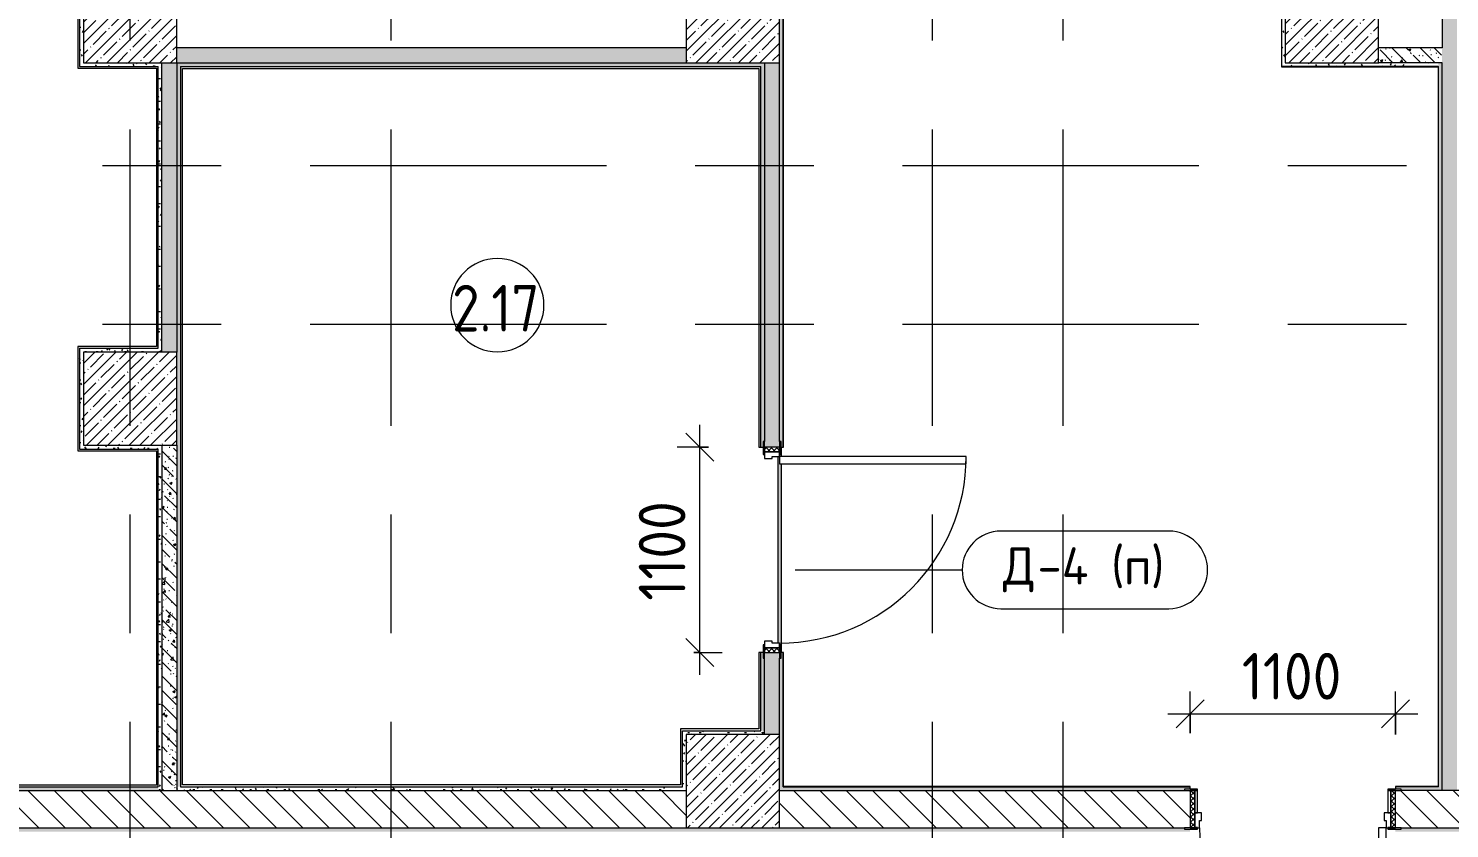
# Model space of a CAD drawing. Header units: millimetres. Extents: x 35363 to 232034, y -8553 to 29000.
# Drawn here: x 70016 to 77630, y 18596 to 22884 of the extents above; entities that cross this region are included whole.
import ezdxf

# ---------------------------------------------------------------- set-up
doc = ezdxf.new("R2010")
doc.units = ezdxf.units.MM
doc.linetypes.add('Осевая', pattern=[3175, 635, -476.25, 1587.5, -476.25])
for name, color, linetype, lineweight in [('A-ANNO-DIMS', 7, 'Continuous', 9), ('A-ANNO-DIMS-100', 7, 'Continuous', 9), ('A-AREA-IDEN', 7, 'Continuous', 9), ('A-DOOR', 7, 'Continuous', 9), ('A-DOOR-FRAM-2', 7, 'Continuous', 9), ('A-DOOR-IDEN', 7, 'Continuous', 9), ('A-WALL', 7, 'Continuous', 9), ('I-WALL', 7, 'Continuous', 9), ('S-COLS', 7, 'Continuous', 9), ('Ограждение', 7, 'Continuous', 9), ('Оси-2', 7, 'Осевая', 9), ('Поручни', 7, 'Continuous', 9)]:
    doc.layers.add(name, color=color, linetype=linetype, lineweight=lineweight)
for name, color, linetype, lineweight, true_color in [('A-DOOR-1', 1, 'Continuous', 9, 0xff0000), ('A-DOOR-2', 1, 'Continuous', 13, 0xff0000), ('A-DOOR-FRAM-1', 1, 'Continuous', 13, 0xff0000), ('A-WALL-1', 7, 'Continuous', 9, 0x3c3c3c), ('A-WALL-FNSH-1', 7, 'Continuous', 9, 0x3c3c3c)]:
    doc.layers.add(name, color=color, linetype=linetype, lineweight=lineweight, true_color=true_color)
doc.styles.add('GOST Common', font='GOST_Common.ttf', dxfattribs={"height": 200})
doc.styles.add('GOST Common_1', font='GOST_Common.ttf', dxfattribs={"width": 0.9, "height": 250})
doc.styles.add('ISOCPEUR', font='isocpeur.ttf', dxfattribs={"width": 0.9, "height": 250})
doc.dimstyles.new('ISO-2_5_0_9К_БОЛЬШОЙ', dxfattribs={"dimscale": 304.8, "dimtxt": 248.995294, "dimasz": 0.492126, "dimexe": 0.393701, "dimexo": 0.984252, "dimgap": 0, "dimtad": 1, "dimdec": 0, "dimrnd": 10, "dimzin": 0, "dimdsep": 46, "dimtxsty": 'ISOCPEUR', "dimblk1": 'OBLIQUE', "dimblk2": 'OBLIQUE', "dimsah": 1, "dimcen": 0.09, "dimdle": 0.393701, "dimazin": 0, "dimtfac": 1, "dimtdec": 4, "dimtix": 1, "dimtmove": 0, "dimatfit": 3, "dimfxl": 1, "dimtvp": 1, "dimtolj": 1, "dimtzin": 0, "dimarcsym": 2})
pattern_1 = [(135, (0, 0), (-75.43415, -75.43415), [106.68, -17.78, 3.556, -17.78]), (135, (0, 75.39), (-75.43415, -75.43415), []), (50, (0, 0), (127.52922, -11.15758), [13.335, -146.685]), (355, (0, 0), (-24.66966, 133.74002), [10.668, -117.348]), (100.451, (10.63, -0.93), (102.85973, 122.58178), [11.333, -124.663]), (46.184, (0, 35.56), (189.75516, -29.43036), [20.002, -220.027]), (96.636, (15.81, 33.1), (166.1822, 173.1996), [17, -186.995]), (351.184, (0, 35.56), (166.18393, 173.19757), [16.002, -176.022]), (21, (17.78, 26.67), (106.13027, -71.58603), [13.335, -146.685]), (326, (17.78, 26.67), (43.26188, 128.93175), [10.668, -117.348]), (71.451, (26.62, 20.7), (149.39198, 57.34505), [11.333, -124.663]), (37.5, (0, 0), (2.162228, 59.188357), [3.353, -112.573, 3.353, -115.773, -117.793]), (37.5, (0, 0), (2.162228, 59.188357), [-235.052, 3.353, -114.44]), (7.5, (0, 0), (46.773857, 70.12615), [3.353, -64.567, 3.353, -109.906, -44.894]), (7.5, (0, 0), (46.773857, 70.12615), [-181.178, 3.353, -41.542]), (327.5, (-39.65, 0), (94.91367, -4.010093), [3.353, -41.097, 3.353, -135.331, -184.023]), (327.5, (-39.65, 0), (94.91367, -4.010093), [-183.134, 3.353, -180.67]), (317.5, (-57.43, 0), (103.69057, 17.79882), [3.353, -54.432, 3.353, -88.748, -130.683]), (317.5, (-57.43, 0), (103.69057, 17.79882), [-149.885, 3.353, -127.33])]
pattern_2 = [(0, (0, 0), (121.92, 30.48), [10.058, -81.382, 10.058, -81.382, -487.68]), (0, (0, 0), (121.92, 30.48), [-182.88, 10.058, -172.822, 10.058, -81.382, -213.36]), (0, (0, 0), (121.92, 30.48), [-457.2, 10.058, -50.902, 10.058, -142.342]), (120, (45.72, 15.24), (-87.356454, 90.345817), [10.058, -81.382, 10.058, -81.382, -487.68]), (120, (45.72, 15.24), (-87.356454, 90.345817), [-182.88, 10.058, -172.822, 10.058, -81.382, -213.36]), (120, (45.72, 15.24), (-87.356454, 90.345817), [-457.2, 10.058, -50.902, 10.058, -142.342]), (240, (60.96, 76.2), (-34.563546, -120.825817), [10.058, -81.382, 10.058, -81.382, -487.68]), (240, (60.96, 76.2), (-34.563546, -120.825817), [-182.88, 10.058, -172.822, 10.058, -81.382, -213.36]), (240, (60.96, 76.2), (-34.563546, -120.825817), [-457.2, 10.058, -50.902, 10.058, -142.342])]

# ---------------------------------------------------------------- blocks, each defined once
blk = doc.blocks.new('BSC_Колонна _Прямоугольная - 500х500-V24-План заполнения и маркировки дверных проемов 2 этажа в осях 12-23')
at = {"layer": 'S-COLS'}
h = blk.add_hatch(dxfattribs=at)
h.set_pattern_fill('FP_33', color=256, style=0, pattern_type=2)
h.set_pattern_definition([(45, (-77000, -22950), (-57.02463, 57.02463), []), (45, (-76942.975, -22950), (-57.02463, 57.02463), [100.806, -20.161, 3.353, -16.808])])
h.paths.add_polyline_path([(-250, -250), (250, -250), (250, 250), (-250, 250)])
for p, q in [((250, 250), (-250, 250)), ((-250, 250), (-250, -250)), ((250, -250), (250, 250)), ((-250, -250), (250, -250))]:
    blk.add_line(p, q, dxfattribs=at)
blk = doc.blocks.new('BSC_Колонна _Прямоугольная - 500х500-V25-План заполнения и маркировки дверных проемов 2 этажа в осях 12-23')
at = {"layer": 'S-COLS'}
h = blk.add_hatch(dxfattribs=at)
h.set_pattern_fill('FP_34', color=256, style=0, pattern_type=2)
h.set_pattern_definition([(45, (-73790, -22950), (-57.02463, 57.02463), []), (45, (-73732.975, -22950), (-57.02463, 57.02463), [100.806, -20.161, 3.353, -16.808])])
h.paths.add_polyline_path([(-250, -250), (250, -250), (250, 250), (-250, 250)])
for p, q in [((250, 250), (-250, 250)), ((-250, 250), (-250, -250)), ((250, -250), (250, 250)), ((-250, -250), (250, -250))]:
    blk.add_line(p, q, dxfattribs=at)
blk = doc.blocks.new('BSC_Колонна _Прямоугольная - 500х500-V26-План заполнения и маркировки дверных проемов 2 этажа в осях 12-23')
at = {"layer": 'S-COLS'}
h = blk.add_hatch(dxfattribs=at)
h.set_pattern_fill('FP_35', color=256, style=0, pattern_type=2)
h.set_pattern_definition([(45, (-70560, -22950), (-57.02463, 57.02463), []), (45, (-70502.975, -22950), (-57.02463, 57.02463), [100.806, -20.161, 3.353, -16.808])])
h.paths.add_polyline_path([(-250, -250), (250, -250), (250, 250), (-250, 250), (-250, -245.4)])
for p, q in [((250, 250), (-250, 250)), ((-250, 250), (-250, -250)), ((250, -250), (250, 250)), ((-250, -250), (250, -250))]:
    blk.add_line(p, q, dxfattribs=at)
blk = doc.blocks.new('110_Дверь_СКБ_1Ст_Внутренняя1 - Д-4 1100x2100h_су мгн-32375332-План заполнения и маркировки дверных проемов 2 этажа в осях 12-23')
at = {"layer": 'A-DOOR'}
h = blk.add_hatch(dxfattribs=at)
h.set_pattern_fill('FP_40', color=256, style=0, pattern_type=2)
h.set_pattern_definition([(135, (1751.41, 164.685), (-14.14214, -14.14214), []), (225, (1751.41, 164.685), (14.14214, -14.14214), [])])
h.paths.add_polyline_path([(562.5, 100), (537.5, 100), (537.5, -100), (562.5, -100)])
at = {"layer": 'A-DOOR-FRAM-2'}
h = blk.add_hatch(dxfattribs=at)
h.set_pattern_fill('FP_41', color=256, style=0, pattern_type=2)
h.set_pattern_definition([(45, (-371.384, 164.685), (-14.1421, 14.1421), []), (135, (-371.384, 164.685), (-14.1421, -14.1421), [])])
h.paths.add_polyline_path([(-512.5, 100), (-537.5, 100), (-537.5, -100), (-512.5, -100)])
at = {"layer": 'A-DOOR-1'}
blk.add_arc((-487.5, 100), 1000, 360, 90, dxfattribs=at)
at = {"layer": 'A-DOOR-2'}
for p, q in [((-487.5, 1100), (-487.5, 100)), ((-447.5, 1100), (-487.5, 1100)), ((-447.5, 100), (-447.5, 1100)), ((-487.5, 100), (-447.5, 100))]:
    blk.add_line(p, q, dxfattribs=at)
at = {"layer": 'A-DOOR-FRAM-1'}
for p, q in [((-497.5, 108), (-567.5, 108)), ((-567.5, 108), (-567.5, 100)), ((-567.5, 100), (-497.5, 100)), ((-512.5, 100), (-537.5, 100)), ((-537.5, 100), (-537.5, -100)), ((-487.5, 100), (-512.5, 100)), ((-512.5, 100), (-512.5, 20)), ((-512.5, -100), (-512.5, 100)), ((-497.5, 100), (-512.5, 100)), ((-512.5, 100), (-512.5, 99)), ((-512.5, 99), (-497.5, 99)), ((-497.5, 100), (-497.5, 108)), ((-497.5, 99), (-497.5, 100)), ((-487.5, 60), (-487.5, 100)), ((512.5, 100), (512.5, 60)), ((537.5, 100), (512.5, 100)), ((592.5, 108), (522.5, 108)), ((522.5, 108), (522.5, 100)), ((537.5, 100), (522.5, 100)), ((522.5, 100), (522.5, 99)), ((522.5, 100), (592.5, 100)), ((522.5, 99), (537.5, 99)), ((537.5, 20), (537.5, 100)), ((562.5, 100), (537.5, 100)), ((537.5, 100), (537.5, -100)), ((537.5, 99), (537.5, 100)), ((562.5, -100), (562.5, 100)), ((592.5, 100), (592.5, 108)), ((-512.5, 20), (-477.5, 20)), ((-497.5, 20), (-512.5, 20)), ((-512.5, 20), (-512.5, -100)), ((-497.5, -100), (-497.5, 20)), ((-477.5, 60), (-487.5, 60)), ((-477.5, 20), (-477.5, 60)), ((512.5, 60), (502.5, 60)), ((502.5, 60), (502.5, 20)), ((502.5, 20), (537.5, 20)), ((537.5, 20), (522.5, 20)), ((522.5, 20), (522.5, -100)), ((537.5, -100), (537.5, 20)), ((-497.5, -100), (-567.5, -100)), ((-567.5, -100), (-567.5, -108)), ((-567.5, -108), (-497.5, -108)), ((-537.5, -100), (-512.5, -100)), ((-512.5, -100), (-497.5, -100)), ((-497.5, -108), (-497.5, -100)), ((522.5, -100), (537.5, -100)), ((592.5, -100), (522.5, -100)), ((522.5, -100), (522.5, -108)), ((522.5, -108), (592.5, -108)), ((537.5, -100), (562.5, -100)), ((592.5, -108), (592.5, -100))]:
    blk.add_line(p, q, dxfattribs=at)
blk = doc.blocks.new('110_Дверь_СКБ_1Ст_Внутренняя1 - Д-4 1100x2100h_су мгн-32391219-План заполнения и маркировки дверных проемов 2 этажа в осях 12-23')
at = {"layer": 'A-DOOR'}
h = blk.add_hatch(dxfattribs=at)
h.set_pattern_fill('FP_38', color=256, style=0, pattern_type=2)
h.set_pattern_definition([(135, (1751.41, 104.685), (-14.14214, -14.14214), []), (225, (1751.41, 104.685), (14.14214, -14.14214), [])])
h.paths.add_polyline_path([(562.5, 40), (537.5, 40), (537.5, -40), (562.5, -40)])
at = {"layer": 'A-DOOR-FRAM-2'}
h = blk.add_hatch(dxfattribs=at)
h.set_pattern_fill('FP_39', color=256, style=0, pattern_type=2)
h.set_pattern_definition([(45, (-371.384, 104.685), (-14.1421, 14.1421), []), (135, (-371.384, 104.685), (-14.1421, -14.1421), [])])
h.paths.add_polyline_path([(-512.5, 40), (-537.5, 40), (-537.5, -40), (-512.5, -40)])
at = {"layer": 'A-DOOR-1'}
blk.add_arc((-487.5, 40), 1000, 360, 90, dxfattribs=at)
at = {"layer": 'A-DOOR-2'}
for p, q in [((-487.5, 1040), (-487.5, 40)), ((-447.5, 1040), (-487.5, 1040)), ((-447.5, 40), (-447.5, 1040)), ((-487.5, 40), (-447.5, 40))]:
    blk.add_line(p, q, dxfattribs=at)
at = {"layer": 'A-DOOR-FRAM-1'}
for p, q in [((-497.5, 48), (-567.5, 48)), ((-567.5, 48), (-567.5, 40)), ((-567.5, 40), (-497.5, 40)), ((-512.5, 40), (-537.5, 40)), ((-537.5, 40), (-537.5, -40)), ((-487.5, 40), (-512.5, 40)), ((-512.5, 40), (-512.5, -40)), ((-512.5, -40), (-512.5, 40)), ((-497.5, 40), (-512.5, 40)), ((-512.5, 40), (-512.5, 39)), ((-512.5, 39), (-497.5, 39)), ((-497.5, 40), (-497.5, 48)), ((-497.5, 39), (-497.5, 40)), ((-487.5, 0), (-487.5, 40)), ((-477.5, 0), (-487.5, 0)), ((-477.5, -40), (-477.5, 0)), ((512.5, 0), (502.5, 0)), ((502.5, 0), (502.5, -40)), ((512.5, 40), (512.5, 0)), ((537.5, 40), (512.5, 40)), ((592.5, 48), (522.5, 48)), ((522.5, 48), (522.5, 40)), ((537.5, 40), (522.5, 40)), ((522.5, 40), (522.5, 39)), ((522.5, 40), (592.5, 40)), ((522.5, 39), (537.5, 39)), ((537.5, -40), (537.5, 40)), ((562.5, 40), (537.5, 40)), ((537.5, 40), (537.5, -40)), ((537.5, 39), (537.5, 40)), ((562.5, -40), (562.5, 40)), ((592.5, 40), (592.5, 48)), ((-497.5, -40), (-567.5, -40)), ((-567.5, -40), (-567.5, -48)), ((-567.5, -48), (-497.5, -48)), ((-537.5, -40), (-512.5, -40)), ((-497.5, -39), (-512.5, -39)), ((-512.5, -39), (-512.5, -40)), ((-512.5, -40), (-477.5, -40)), ((-512.5, -40), (-497.5, -40)), ((-497.5, -40), (-497.5, -39)), ((-497.5, -48), (-497.5, -40)), ((502.5, -40), (537.5, -40)), ((537.5, -39), (522.5, -39)), ((522.5, -39), (522.5, -40)), ((522.5, -40), (537.5, -40)), ((592.5, -40), (522.5, -40)), ((522.5, -40), (522.5, -48)), ((522.5, -48), (592.5, -48)), ((537.5, -40), (537.5, -39)), ((537.5, -40), (562.5, -40)), ((592.5, -48), (592.5, -40))]:
    blk.add_line(p, q, dxfattribs=at)
blk = doc.blocks.new('BSC_Колонна _Прямоугольная - 500х500-V37-План заполнения и маркировки дверных проемов 2 этажа в осях 12-23')
at = {"layer": 'S-COLS'}
h = blk.add_hatch(dxfattribs=at)
h.set_pattern_fill('FP_49', color=256, style=0, pattern_type=2)
h.set_pattern_definition([(45, (-70560, -20900), (-57.02463, 57.02463), []), (45, (-70502.975, -20900), (-57.02463, 57.02463), [100.806, -20.161, 3.353, -16.808])])
h.paths.add_polyline_path([(-250, -250), (250, -250), (250, 250), (-250, 250), (-250, -21.7)])
for p, q in [((250, 250), (-250, 250)), ((-250, 250), (-250, -250)), ((250, -250), (250, 250)), ((-250, -250), (250, -250))]:
    blk.add_line(p, q, dxfattribs=at)
blk = doc.blocks.new('BSC_Колонна _Прямоугольная - 500х500-V39-План заполнения и маркировки дверных проемов 2 этажа в осях 12-23')
at = {"layer": 'S-COLS'}
h = blk.add_hatch(dxfattribs=at)
h.set_pattern_fill('FP_52', color=256, style=0, pattern_type=2)
h.set_pattern_definition([(45, (-73790, -18850), (-57.02463, 57.02463), []), (45, (-73732.975, -18850), (-57.02463, 57.02463), [100.806, -20.161, 3.353, -16.808])])
h.paths.add_polyline_path([(-250, -250), (250, -250), (250, 250), (-250, 250), (-250, 202)])
for p, q in [((250, 250), (-250, 250)), ((-250, 250), (-250, -250)), ((250, -250), (250, 250)), ((-250, -250), (250, -250))]:
    blk.add_line(p, q, dxfattribs=at)
blk = doc.blocks.new('Ограждение - Ограждение-32874522-План заполнения и маркировки дверных проемов 2 этажа в осях 12-23')
at = {"layer": 'Ограждение'}
h = blk.add_hatch(color=256, dxfattribs=at)
h.paths.add_polyline_path([(74050, 19540), (74050, 20550), (74040, 20550), (74040, 20590), (74030, 20590), (74030, 19590), (74040, 19590), (74040, 19580), (74048, 19580), (74048, 19540)])
h.paths.add_polyline_path([(74050, 20590), (74050, 20640), (74048, 20640), (74048, 20600), (74040, 20600), (74040, 20590), (74048, 20590)])
at = {"layer": 'Поручни'}
for p, q in [((74050, 20590), (74050, 20640)), ((74030, 20590), (74030, 19590)), ((74050, 19540), (74050, 20550))]:
    blk.add_line(p, q, dxfattribs=at)
blk = doc.blocks.new('М_двери - Типоразмер_рамка-25223575-План заполнения и маркировки дверных проемов 2 этажа в осях 12-23')
at = {"layer": 'A-DOOR-IDEN'}
for p, q in [((4.496, 2.08), (-4.496, 2.08)), ((-4.496, -2.08), (4.496, -2.08))]:
    blk.add_line(p, q, dxfattribs=at)
for centre, start, end in [((-4.496, 0), 90, 270), ((4.496, 0), 270, 90)]:
    blk.add_arc(centre, 2.08, start, end, dxfattribs=at)
blk = doc.blocks.new('DIMBLOCK42-План заполнения и маркировки дверных проемов 2 этажа в осях 12-23')
at = {"layer": 'A-ANNO-DIMS-100'}
for p, q in [((76240, 19108), (76240, 19330.8)), ((77340, 19100), (77340, 19330.8)), ((76120, 19210.8), (77460, 19210.8)), ((76240, 19210.8), (76240, 19108)), ((77340, 19210.8), (77340, 19100))]:
    blk.add_line(p, q, dxfattribs=at)
at = {"layer": 'A-ANNO-DIMS-100', "lineweight": 20}
for p, q in [((76240, 19210.8), (76315, 19285.8)), ((77340, 19210.8), (77415, 19285.8)), ((76240, 19210.8), (76165, 19135.8)), ((77340, 19210.8), (77265, 19135.8))]:
    blk.add_line(p, q, dxfattribs=at)
at = {"layer": 'A-ANNO-DIMS-100', "color": 0, "insert": (76517.1, 19537.4), "char_height": 250, "width": 655.049, "attachment_point": 1, "line_spacing_factor": 1.149209, "style": 'ISOCPEUR'}
blk.add_mtext('1100', dxfattribs=at)
blk = doc.blocks.new('_Oblique')
at = {"color": 0, "linetype": 'ByBlock', "lineweight": -2}
blk.add_line((-0.5, -0.5), (0.5, 0.5), dxfattribs=at)
blk = doc.blocks.new('DIMBLOCK45-План заполнения и маркировки дверных проемов 2 этажа в осях 12-23')
at = {"layer": 'A-ANNO-DIMS-100', "lineweight": 20}
for p, q in [((73612.2, 20640), (73537.2, 20715)), ((73612.2, 20640), (73687.2, 20565)), ((73612.2, 19540), (73537.2, 19615)), ((73612.2, 19540), (73687.2, 19465))]:
    blk.add_line(p, q, dxfattribs=at)
at = {"layer": 'A-ANNO-DIMS-100'}
for p, q in [((73612.2, 19420), (73612.2, 20760)), ((73660, 20640), (73492.2, 20640)), ((73612.2, 20640), (73660, 20640)), ((73580, 19540), (73732.2, 19540)), ((73612.2, 19540), (73580, 19540))]:
    blk.add_line(p, q, dxfattribs=at)
at = {"layer": 'A-ANNO-DIMS-100', "color": 0, "insert": (73285.6, 19817.1), "char_height": 250, "width": 655.049, "attachment_point": 1, "rotation": 90, "line_spacing_factor": 1.149209, "style": 'ISOCPEUR'}
blk.add_mtext('1100', dxfattribs=at)
blk = doc.blocks.new('Марка_Помещения - Номер-25198446-План заполнения и маркировки дверных проемов 2 этажа в осях 12-23')
at = {"layer": 'A-AREA-IDEN'}
for start, end in [(360, 180), (180, 360)]:
    blk.add_arc((0, 0), 2.5, start, end, dxfattribs=at)

msp = doc.modelspace()

# ---------------------------------------------------------------- hatches: boundary and pattern name
at = {"layer": 'I-WALL'}
h = msp.add_hatch(dxfattribs=at)
h.set_pattern_fill('FP_58', color=256, style=0, pattern_type=2)
h.set_pattern_definition(pattern_2)
h.paths.add_polyline_path([(74060, 18800), (74060, 19540), (74048, 19540), (74048, 19510), (74040, 19510), (74040, 18800)])
h.paths.add_polyline_path([(74048, 20640), (74060, 20640), (74060, 25200), (74048, 25200), (74048, 25170), (74040, 25170), (74040, 20670), (74048, 20670)])
h.paths.add_polyline_path([(74048, 26300), (74060, 26300), (74060, 26880), (74040, 26880), (74040, 26330), (74048, 26330)])
h = msp.add_hatch(dxfattribs=at)
h.set_pattern_fill('FP_27', color=256, style=0, pattern_type=2)
h.set_pattern_definition(pattern_1)
h.paths.add_polyline_path([(77590, 18800), (77670, 18800), (77670, 26900), (77590, 26900), (77590, 18820)])
h = msp.add_hatch(dxfattribs=at)
h.set_pattern_fill('FP_27', color=256, style=0, pattern_type=2)
h.set_pattern_definition(pattern_1)
h.paths.add_polyline_path([(70730, 21150), (70810, 21150), (70810, 22700), (70730, 22700), (70730, 21170)])
h.paths.add_polyline_path([(70810, 23200), (70810, 26617.5), (70730, 26617.5), (70730, 23200)])
h = msp.add_hatch(dxfattribs=at)
h.set_pattern_fill('FP_27', color=256, style=0, pattern_type=2)
h.set_pattern_definition(pattern_1)
h.paths.add_polyline_path([(73960, 19100), (74040, 19100), (74040, 19540), (73960, 19540), (73960, 19120)])
h.paths.add_polyline_path([(74040, 20640), (74040, 22700), (73960, 22700), (73960, 20640)])
h.paths.add_polyline_path([(73973.9, 23200), (74040, 23200), (74040, 25200), (73960, 25200), (73960, 23200)])
h.paths.add_polyline_path([(73960, 26300), (74040, 26300), (74040, 26587.5), (73960, 26587.5), (73960, 26330)])
h = msp.add_hatch(dxfattribs=at)
h.set_pattern_fill('FP_58', color=256, style=0, pattern_type=2)
h.set_pattern_definition(pattern_2)
h.paths.add_polyline_path([(70290, 22700), (70310, 22700), (70310, 23220), (70290, 23220), (70290, 22704.6)])
h = msp.add_hatch(dxfattribs=at)
h.set_pattern_fill('FP_58', color=256, style=0, pattern_type=2)
h.set_pattern_definition(pattern_2)
h.paths.add_polyline_path([(76730, 22700), (76750, 22700), (76750, 23220), (76730, 23220), (76730, 23200)])
h = msp.add_hatch(dxfattribs=at)
h.set_pattern_fill('FP_27', color=256, style=0, pattern_type=2)
h.set_pattern_definition(pattern_1)
h.paths.add_polyline_path([(73540, 22700), (73540, 22780), (70810, 22780), (70810, 22700), (73161.7, 22700)])
h = msp.add_hatch(dxfattribs=at)
h.set_pattern_fill('FP_27', color=256, style=0, pattern_type=2)
h.set_pattern_definition(pattern_1)
h.paths.add_polyline_path([(77590, 22700), (77590, 22780), (77250, 22780), (77250, 22700), (77570, 22700)])
h = msp.add_hatch(dxfattribs=at)
h.set_pattern_fill('FP_58', color=256, style=0, pattern_type=2)
h.set_pattern_definition(pattern_2)
h.paths.add_polyline_path([(70710, 22680), (70710, 22700), (70290, 22700), (70290, 22680), (70687.8, 22680)])
h = msp.add_hatch(dxfattribs=at)
h.set_pattern_fill('FP_58', color=256, style=0, pattern_type=2)
h.set_pattern_definition(pattern_2)
h.paths.add_polyline_path([(70730, 21170), (70730, 22700), (70710, 22700), (70710, 21170)])
h = msp.add_hatch(dxfattribs=at)
h.set_pattern_fill('FP_58', color=256, style=0, pattern_type=2)
h.set_pattern_definition(pattern_2)
h.paths.add_polyline_path([(73940, 22680), (73940, 22700), (70810, 22700), (70810, 22680), (73540, 22680)])
h = msp.add_hatch(dxfattribs=at)
h.set_pattern_fill('FP_58', color=256, style=0, pattern_type=2)
h.set_pattern_definition(pattern_2)
h.paths.add_polyline_path([(73940, 19120), (73960, 19120), (73960, 19510), (73952, 19510), (73952, 19540), (73940, 19540), (73940, 19131)])
h.paths.add_polyline_path([(73952, 20640), (73952, 20670), (73960, 20670), (73960, 22700), (73940, 22700), (73940, 20640)])
h = msp.add_hatch(dxfattribs=at)
h.set_pattern_fill('FP_58', color=256, style=0, pattern_type=2)
h.set_pattern_definition(pattern_2)
h.paths.add_polyline_path([(77569, 22680), (77570, 22680), (77570, 22700), (76730, 22700), (76730, 22680), (77250, 22680)])
h = msp.add_hatch(dxfattribs=at)
h.set_pattern_fill('FP_58', color=256, style=0, pattern_type=2)
h.set_pattern_definition(pattern_2)
h.paths.add_polyline_path([(77570, 18820), (77590, 18820), (77590, 22700), (77570, 22700), (77570, 18821)])
h = msp.add_hatch(dxfattribs=at)
h.set_pattern_fill('FP_58', color=256, style=0, pattern_type=2)
h.set_pattern_definition(pattern_2)
h.paths.add_polyline_path([(70810, 18820), (70830, 18820), (70830, 22680), (70810, 22680), (70810, 20650)])
h = msp.add_hatch(dxfattribs=at)
h.set_pattern_fill('FP_58', color=256, style=0, pattern_type=2)
h.set_pattern_definition(pattern_2)
h.paths.add_polyline_path([(70290, 20650), (70310, 20650), (70310, 21170), (70290, 21170), (70290, 20878.3)])
h = msp.add_hatch(dxfattribs=at)
h.set_pattern_fill('FP_58', color=256, style=0, pattern_type=2)
h.set_pattern_definition(pattern_2)
h.paths.add_polyline_path([(70730, 21150), (70730, 21170), (70310, 21170), (70310, 21150)])
h = msp.add_hatch(dxfattribs=at)
h.set_pattern_fill('FP_58', color=256, style=0, pattern_type=2)
h.set_pattern_definition(pattern_2)
h.paths.add_polyline_path([(70710, 20630), (70710, 20650), (70290, 20650), (70290, 20630), (70310, 20630)])
h = msp.add_hatch(dxfattribs=at)
h.set_pattern_fill('FP_58', color=256, style=0, pattern_type=2)
h.set_pattern_definition(pattern_2)
h.paths.add_polyline_path([(70730, 18800), (70730, 20650), (70710, 20650), (70710, 18800)])
h = msp.add_hatch(dxfattribs=at)
h.set_pattern_fill('FP_27', color=256, style=0, pattern_type=2)
h.set_pattern_definition(pattern_1)
h.paths.add_polyline_path([(70810, 18800), (70810, 20650), (70730, 20650), (70730, 18800)])
h = msp.add_hatch(dxfattribs=at)
h.set_pattern_fill('FP_58', color=256, style=0, pattern_type=2)
h.set_pattern_definition(pattern_2)
h.paths.add_polyline_path([(73520, 18820), (73540, 18820), (73540, 19120), (73520, 19120), (73520, 18831)])
h = msp.add_hatch(dxfattribs=at)
h.set_pattern_fill('FP_58', color=256, style=0, pattern_type=2)
h.set_pattern_definition(pattern_2)
h.paths.add_polyline_path([(73960, 19100), (73960, 19120), (73540, 19120), (73540, 19100)])
h = msp.add_hatch(dxfattribs=at)
h.set_pattern_fill('FP_58', color=256, style=0, pattern_type=2)
h.set_pattern_definition(pattern_2)
h.paths.add_polyline_path([(66780, 18800), (70710, 18800), (70710, 18820), (66780, 18820)])
h = msp.add_hatch(dxfattribs=at)
h.set_pattern_fill('FP_58', color=256, style=0, pattern_type=2)
h.set_pattern_definition(pattern_2)
h.paths.add_polyline_path([(70810, 18800), (73540, 18800), (73540, 18820), (70810, 18820)])
h = msp.add_hatch(dxfattribs=at)
h.set_pattern_fill('FP_58', color=256, style=0, pattern_type=2)
h.set_pattern_definition(pattern_2)
h.paths.add_polyline_path([(77590, 18800), (77590, 18820), (77340, 18820), (77340, 18808), (77370, 18808), (77370, 18800), (77521.2, 18800)])
h.paths.add_polyline_path([(76210, 18800), (76210, 18808), (76240, 18808), (76240, 18820), (74060, 18820), (74060, 18800), (76068, 18800)])
h = msp.add_hatch(dxfattribs=at)
h.set_pattern_fill('FP_19', color=256, style=0, pattern_type=2)
h.set_pattern_definition([(135, (0, 0), (-70.71068, -70.71068), [])])
h.paths.add_polyline_path([(84060.5, 18600), (84200, 18600), (84200, 18800), (80180, 18800), (80180, 18600), (83333.9, 18600)])
h.paths.add_polyline_path([(76240, 18600), (76240, 18800), (74040, 18800), (74040, 18600), (76210, 18600)])
h.paths.add_polyline_path([(77521.2, 18600), (78580, 18600), (78580, 18800), (77340, 18800), (77340, 18600), (77370, 18600)])
h.paths.add_polyline_path([(73161.7, 18600), (73540, 18600), (73540, 18800), (66760, 18800), (66760, 18600), (67348.9, 18600)])
h = msp.add_hatch(dxfattribs=at)
h.set_pattern_fill('FP_58', color=256, style=0, pattern_type=2)
h.set_pattern_definition(pattern_2)
h.paths.add_polyline_path([(84460, 18580), (84460, 18600), (80210, 18599.9), (80210, 18592), (80180, 18592), (80180, 18580), (84459, 18580)])
h.paths.add_polyline_path([(78974.4, 18580), (79080, 18580), (79080, 18592), (79050, 18592), (79050, 18600), (77370, 18599.7), (77370, 18592), (77340, 18592), (77340, 18580), (77521.2, 18580)])
h.paths.add_polyline_path([(76240, 18580), (76240, 18592), (76210, 18592), (76210, 18600), (66760, 18600), (66760, 18580), (76210, 18580)])

# ---------------------------------------------------------------- linework, layer by layer
at = {"layer": 'A-DOOR-IDEN'}
msp.add_line((74123.7, 19982.5), (75018.5, 19982.5), dxfattribs=at)
at = {"layer": 'A-WALL'}
for p, q in [((70730, 21150), (70730, 22700)), ((70810, 22700), (70810, 21150)), ((73960, 22700), (73960, 20670)), ((74040, 20670), (74040, 22700)), ((77590, 18800), (77590, 22700)), ((70290, 22680), (70710, 22680)), ((70710, 21170), (70710, 22680)), ((70830, 22680), (73940, 22680)), ((70830, 22680), (70830, 18820)), ((73940, 20640), (73940, 22680)), ((77570, 18820), (77570, 22680)), ((70290, 21170), (70710, 21170)), ((70810, 20650), (70810, 18800)), ((70290, 20630), (70710, 20630)), ((70710, 18820), (70710, 20630)), ((73940, 19120), (73940, 19540)), ((73960, 19100), (73960, 19510)), ((74040, 19100), (74040, 19510)), ((74060, 18820), (74060, 19540)), ((73520, 18820), (73520, 19120)), ((73540, 19120), (73940, 19120)), ((66780, 18820), (70710, 18820)), ((70830, 18820), (73520, 18820)), ((74060, 18820), (76240, 18820)), ((77570, 18820), (77340, 18820)), ((66760, 18800), (73540, 18800)), ((74040, 18800), (76210, 18800)), ((77690, 18800), (77370, 18800)), ((66760, 18600), (73540, 18600)), ((74040, 18600), (76210, 18600)), ((77370, 18600), (78580, 18600))]:
    msp.add_line(p, q, dxfattribs=at)
at = {"layer": 'A-WALL-1'}
for p, q in [((74060, 20640), (74060, 25200)), ((70290, 23220), (70290, 22680)), ((76730, 23220), (76730, 22680)), ((77590, 23120), (77590, 22780)), ((73540, 22780), (70810, 22780)), ((77590, 22780), (77250, 22780)), ((70810, 22700), (73540, 22700)), ((77590, 22700), (77250, 22700)), ((77569, 22680), (77570, 22680)), ((70290, 21170), (70290, 20630)), ((70730, 20650), (70730, 18800)), ((73940, 20640), (73952, 20640)), ((74048, 20640), (74060, 20640)), ((73952, 19540), (73940, 19540)), ((74060, 19540), (74048, 19540)), ((76240, 18808), (76240, 18820)), ((77340, 18820), (77340, 18808))]:
    msp.add_line(p, q, dxfattribs=at)
at = {"layer": 'A-WALL-FNSH-1'}
for p, q in [((74061, 20640), (74061, 25200)), ((70281, 23229), (70281, 22671)), ((76729, 23221), (76729, 22679)), ((70281, 22671), (70701, 22671)), ((70701, 22671), (70701, 21179)), ((70841, 22669), (73929, 22669)), ((70841, 18831), (70841, 22669)), ((73929, 22669), (73929, 20640)), ((76729, 22679), (77569, 22679)), ((77569, 22680), (76730, 22680)), ((77569, 22679), (77569, 18821)), ((70701, 21179), (70281, 21179)), ((70281, 21179), (70281, 20621)), ((73929, 20640), (73940, 20640)), ((74060, 20640), (74061, 20640)), ((70281, 20621), (70701, 20621)), ((70701, 20621), (70701, 18829)), ((73940, 19540), (73929, 19540)), ((73929, 19540), (73929, 19131)), ((74061, 19540), (74060, 19540)), ((74061, 18821), (74061, 19540)), ((73509, 19131), (73509, 18831)), ((73929, 19131), (73509, 19131)), ((73520, 19120), (73540, 19120)), ((70701, 18829), (66789, 18829)), ((73509, 18831), (70841, 18831)), ((76240, 18821), (74061, 18821)), ((76240, 18820), (76240, 18821)), ((77569, 18821), (77340, 18821)), ((77340, 18821), (77340, 18820))]:
    msp.add_line(p, q, dxfattribs=at)
at = {"layer": 'Оси-2'}
for p, q in [((75560, 593.7), (75560, 25078.1)), ((70560, 593.7), (70560, 24898.1)), ((71960, 593.7), (71960, 24898.1)), ((74860, 593.7), (74860, 24898.1)), ((38663.4, 22150), (82200, 22150)), ((38663.4, 21300), (82200, 21300))]:
    msp.add_line(p, q, dxfattribs=at)

# ---------------------------------------------------------------- block references
at = {"layer": 'A-AREA-IDEN', "xscale": 99.99999999999993, "yscale": 99.99999999999993, "zscale": 99.99999999999993}
msp.add_blockref('Марка_Помещения - Номер-25198446-План заполнения и маркировки дверных проемов 2 этажа в осях 12-23', (72528, 21401.3), dxfattribs=at)
at = {"layer": 'A-DOOR-1'}
for name, p, rotation in [('110_Дверь_СКБ_1Ст_Внутренняя1 - Д-4 1100x2100h_су мгн-32391219-План заполнения и маркировки дверных проемов 2 этажа в осях 12-23', (74000, 20102.5), 269.9999999999999), ('110_Дверь_СКБ_1Ст_Внутренняя1 - Д-4 1100x2100h_су мгн-32375332-План заполнения и маркировки дверных проемов 2 этажа в осях 12-23', (76802.5, 18700), 180)]:
    msp.add_blockref(name, p, dxfattribs=dict(at, rotation=rotation))
at = {"layer": 'A-DOOR-IDEN', "xscale": 99.99999999999993, "yscale": 99.99999999999993, "zscale": 99.99999999999993}
msp.add_blockref('М_двери - Типоразмер_рамка-25223575-План заполнения и маркировки дверных проемов 2 этажа в осях 12-23', (75676.1, 19982.5), dxfattribs=at)
at = {"layer": 'S-COLS'}
for name, p in [('BSC_Колонна _Прямоугольная - 500х500-V26-План заполнения и маркировки дверных проемов 2 этажа в осях 12-23', (70560, 22950)), ('BSC_Колонна _Прямоугольная - 500х500-V25-План заполнения и маркировки дверных проемов 2 этажа в осях 12-23', (73790, 22950)), ('BSC_Колонна _Прямоугольная - 500х500-V24-План заполнения и маркировки дверных проемов 2 этажа в осях 12-23', (77000, 22950)), ('BSC_Колонна _Прямоугольная - 500х500-V37-План заполнения и маркировки дверных проемов 2 этажа в осях 12-23', (70560, 20900)), ('BSC_Колонна _Прямоугольная - 500х500-V39-План заполнения и маркировки дверных проемов 2 этажа в осях 12-23', (73790, 18850))]:
    msp.add_blockref(name, p, dxfattribs=at)
at = {"layer": 'Поручни'}
msp.add_blockref('Ограждение - Ограждение-32874522-План заполнения и маркировки дверных проемов 2 этажа в осях 12-23', (0, 0), dxfattribs=at)

# ---------------------------------------------------------------- texts
at = {"layer": 'A-AREA-IDEN', "insert": (72286.1, 21509.9), "char_height": 250, "width": 606.076, "attachment_point": 1, "style": 'GOST Common_1'}
msp.add_mtext('2.17', dxfattribs=at)
at = {"layer": 'A-DOOR-IDEN', "char_height": 200, "attachment_point": 1, "style": 'GOST Common'}
for s, insert, width in [('\\fGOST Common|b0|i0|c204|p34|;Д', (75236.9, 20103.7), 224.472), ('-4 (', (75422.1, 20103.7), 561.181), ('\\fGOST Common|b0|i0|c204|p34|;)', (76030.6, 20103.7), 96.202), ('\\fGOST Common|b0|i0|c204|p34|;п', (75885.1, 20103.7), 176.371)]:
    msp.add_mtext(s, dxfattribs=dict(at, insert=insert, width=width))

# ---------------------------------------------------------------- dimensions: what is measured, and where the dimension line sits
at = {"layer": 'A-ANNO-DIMS'}
dim = msp.add_linear_dim(base=(73612.2, 20640), p1=(73880, 19540), p2=(73960, 20640), angle=90, dimstyle='ISO-2_5_0_9К_БОЛЬШОЙ', override={"dimpost": '<>', "dimfxl": 1102.905254}, dxfattribs=at)
dim.commit()
dim.dimension.update_dxf_attribs({"geometry": 'DIMBLOCK45-План заполнения и маркировки дверных проемов 2 этажа в осях 12-23', "text_midpoint": (73487.2, 20090)})
dim = msp.add_linear_dim(base=(77340, 19210.8), p1=(76240, 18808), p2=(77340, 18800), dimstyle='ISO-2_5_0_9К_БОЛЬШОЙ', override={"dimpost": '<>', "dimfxl": 1100.029091}, dxfattribs=at)
dim.commit()
dim.dimension.update_dxf_attribs({"geometry": 'DIMBLOCK42-План заполнения и маркировки дверных проемов 2 этажа в осях 12-23', "text_midpoint": (76790, 19335.8)})

doc.saveas('drawing.dxf')
